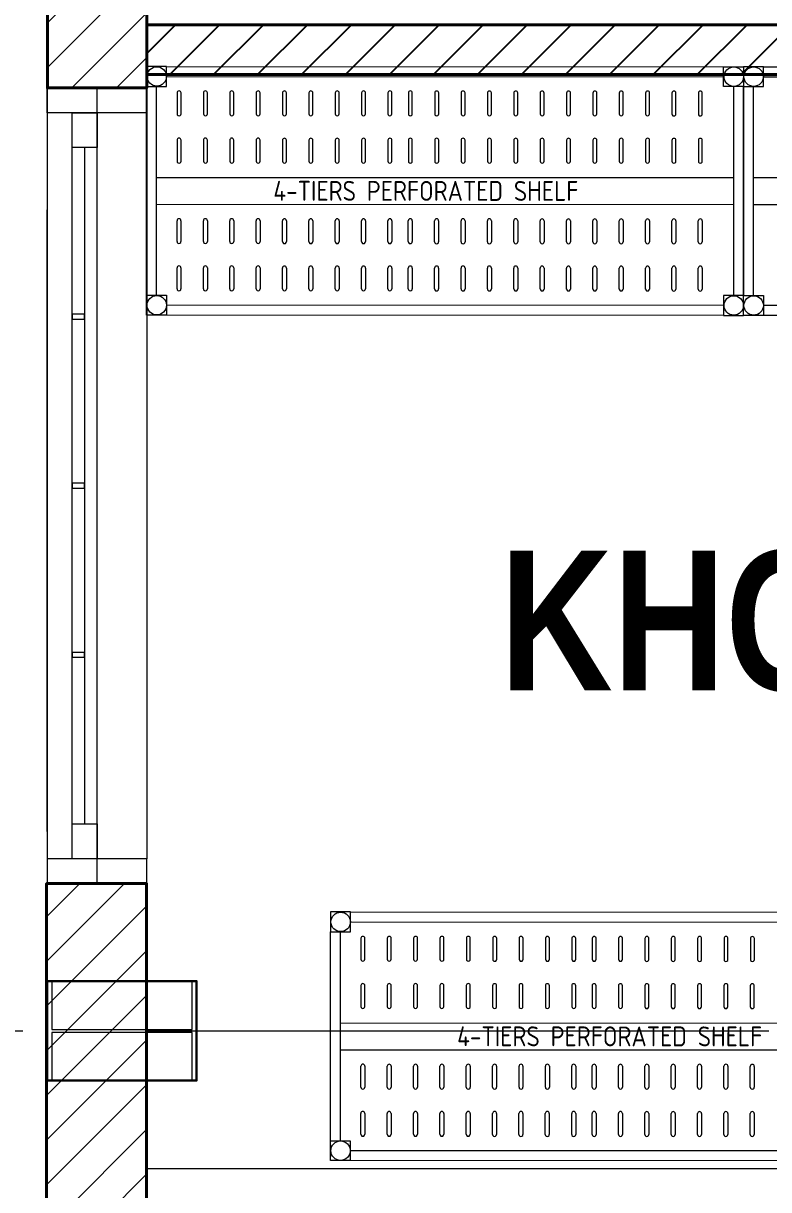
# Model space of a CAD drawing. Header units: millimetres. Extents: x 886808 to 1650903, y -1008069 to 230892.
# Drawn here: x 934940 to 936439, y -364218 to -361873 of the extents above; entities that cross this region are included whole.
import ezdxf

# ---------------------------------------------------------------- set-up
doc = ezdxf.new("R2010")
doc.units = ezdxf.units.MM
doc.linetypes.add('CENTER', pattern=[2, 1.25, -0.25, 0.25, -0.25])
doc.layers.get('0').update_dxf_attribs({"lineweight": 0})
for name, color, linetype, lineweight in [('01- NET TUONG- 242', 242, 'Continuous', 40), ('03- Net Cua- 153', 153, 'Continuous', 9), ('8l NET TO', 8, 'Continuous', 9), ('A-GLAZ-CURT', 52, 'Continuous', 5), ('A-Wall', 113, 'Continuous', 30), ('A_Dim', 8, 'Continuous', 5), ('DS_Dim', 8, 'Continuous', 0), ('HACTH', 8, 'Continuous', 0), ('hatch', 250, 'Continuous', 0), ('I-FURN', 252, 'Continuous', 5), ('net vl', 33, 'Continuous', 5)]:
    doc.layers.add(name, color=color, linetype=linetype, lineweight=lineweight)
doc.layers.add('DS_Hatch', color=8, linetype='Continuous')
doc.styles.add('MtXpl_architxt_shx', font='architxt.shx')
doc.styles.add('Roof Fl type B$0$GHICHUTHUONG', font='arial.ttf', dxfattribs={"width": 0.8})
doc.styles.add('TIÊU ĐỀ', font='arial.ttf', dxfattribs={"height": 230})
doc.dimstyles.new('1-100', dxfattribs={"dimtxt": 230, "dimasz": 150, "dimexe": 150, "dimexo": 300, "dimgap": 90, "dimtad": 1, "dimdec": 0, "dimrnd": 5, "dimzin": 0, "dimtxsty": 'TIÊU ĐỀ', "dimblk": 'ARCHTICK', "dimcen": 100, "dimdle": 120, "dimclrd": 256, "dimclre": 256, "dimclrt": 2, "dimadec": 0, "dimazin": 0, "dimtfac": 1, "dimtdec": 0, "dimtix": 1, "dimtmove": 1, "dimatfit": 3, "dimldrblk": 'OPEN30', "dimfxl": 900, "dimtolj": 1, "dimtzin": 0, "dimlwd": 13, "dimlwe": 13, "dimarcsym": 1})

# ---------------------------------------------------------------- blocks, each defined once
blk = doc.blocks.new('TRUC KHU BEP')
at = {"layer": '8l NET TO', "color": 251, "linetype": 'CENTER', "ltscale": 1000, "true_color": 0x636466, "transparency": 33554636}
for p, q in [((70, -3998.8), (70, 41158.2)), ((-5729.4, 15600), (13215, 15600))]:
    blk.add_line(p, q, dxfattribs=at)
blk = doc.blocks.new('*U1457')
at = {"color": 7, "ltscale": 5}
for p, q in [((-2000, 100), (-2000, -100)), ((-400, 100), (-400, -100))]:
    blk.add_line(p, q, dxfattribs=at)
at = {"ltscale": 40}
for p, q in [((-450, 100), (-1950, 100)), ((-520, -25), (-1880, -25)), ((-1880, -50), (-520, -50))]:
    blk.add_line(p, q, dxfattribs=at)
at = {"color": 0, "ltscale": 40}
for p, q in [((-2000, 0), (-400, 0)), ((-400, -100), (-2000, -100))]:
    blk.add_line(p, q, dxfattribs=at)
at = {"color": 0, "lineweight": -2}
for points in [[(-2000, 100), (-1950, 100), (-1950, -100), (-2000, -100)], [(-400, 100), (-450, 100), (-450, -100), (-400, -100)]]:
    blk.add_lwpolyline(points, close=True, dxfattribs=at)
at = {"ltscale": 40}
for points in [[(-1950, -50), (-1880, -50), (-1880, 0), (-1950, 0)], [(-520, -50), (-450, -50), (-450, 0), (-520, 0)], [(-1544.9, -25), (-1535.1, -25), (-1535.1, -50), (-1544.9, -50)], [(-1204.9, -25), (-1195.1, -25), (-1195.1, -50), (-1204.9, -50)], [(-864.9, -25), (-855.1, -25), (-855.1, -50), (-864.9, -50)]]:
    blk.add_lwpolyline(points, close=True, dxfattribs=at)
blk = doc.blocks.new('TUONG BEP TG 1')
at = {"layer": 'HACTH', "transparency": 33554636}
h = blk.add_hatch(dxfattribs=at)
h.set_pattern_fill('ANSI31', color=256, scale=20)
h.set_pattern_definition([(45, (-934918.59, 379499.195), (-44.9012806, 44.9012806), [])])
h.paths.add_polyline_path([(3452.6, 37100), (6590.6, 37100), (6590.6, 36900), (3452.6, 36900)])
h.paths.add_polyline_path([(269.7, 37100), (1652.6, 37100), (1652.6, 36900), (269.7, 36900)])
h.paths.add_polyline_path([(8200.6, 37100), (10000, 37100), (10000, 36900), (8200.6, 36900)])
h.paths.add_polyline_path([(269.7, 29200), (70, 29200)], flags=17)
h.paths.add_polyline_path([(70, 19062.5), (269.7, 19062.5), (269.8, 17496.1), (70.1, 17496.1)])
h.paths.add_polyline_path([(69.6, 4881.2), (269.7, 4881.2), (269.7, 2202), (69.6, 2202)])
h.paths.add_polyline_path([(69.6, 7593.8), (269.7, 7593.8), (269.7, 6481.2), (69.6, 6481.2)])
h.paths.add_polyline_path([(69.6, 602), (269.7, 602), (269.7, 0), (69.6, 0)])
h.paths.add_polyline_path([(269.6, 0), (1685.1, 0), (1685.1, 200), (269.6, 200)])
h.paths.add_polyline_path([(3485.1, 200), (7535.3, 200), (7535.3, 0), (3485.1, 0)])
h.paths.add_polyline_path([(9145.3, 200), (10000, 200), (10000, 0), (9145.3, 0)])
h.paths.add_polyline_path([(70, 29200), (269.7, 29200), (269.7, 20662.5), (70, 20662.5)])
h.paths.add_polyline_path([(68.5, 14361), (269.7, 14361), (269.7, 15896.1), (68.5, 15896.1)])
h.paths.add_polyline_path([(69.6, 11800.9), (268.5, 11800.9), (268.5, 12761), (69.6, 12761)])
h.paths.add_polyline_path([(69.6, 10200.9), (269.6, 10200.9), (269.6, 9193.8), (69.6, 9193.8)])
h.paths.add_polyline_path([(69.8, 200.2), (69.8, 0), (-2028.9, -0.1), (-2028.9, 200)])
h.paths.add_polyline_path([(70, 37100.1), (270.6, 37100.1), (270.6, 34325), (70, 34325)])
h.paths.add_polyline_path([(70, 37100.1), (70, 36899.9), (-3029.1, 36899.8), (-3029.1, 37100)])
h.paths.add_polyline_path([(-3229.3, 37100), (-3029.1, 37100), (-3029, 36699.8), (-3229.2, 36699.8)])
h.paths.add_polyline_path([(-3229.3, 35699.8), (-3029.1, 35699.8), (-3029, 34049.8), (-3229.2, 34049.8)])
h.paths.add_polyline_path([(70.6, 34450.1), (70.6, 34249.9), (-3029, 34249.9), (-3029, 34450.1)])
h.paths.add_polyline_path([(-3229.4, 33049.7), (-3029.2, 33049.7), (-3029.1, 31994.2), (-3229.3, 31994.2)])
h.paths.add_polyline_path([(70, 32200.2), (70, 32000), (-3029.1, 32000), (-3029.1, 32200.2)])
h.paths.add_polyline_path([(-3329, 3299.3), (-3128.9, 3299.3), (-3128.9, 4099.2), (70, 4099.2), (70, 4299.4), (-3329, 4299.3)])
h.paths.add_polyline_path([(-3128.9, 2299.3), (-3329, 2299.3), (-3329, 0), (-3028.9, -0.1), (-3028.9, 200), (-3128.9, 200)])
at = {"layer": '01- NET TUONG- 242', "transparency": 33554636}
for points in [[(70, 19062.5), (269.7, 19062.5), (269.8, 17496.1), (70.1, 17496.1)], [(68.5, 14361), (269.7, 14361), (269.7, 15896.1), (68.5, 15896.1)]]:
    blk.add_lwpolyline(points, close=True, dxfattribs=at)
at = {"layer": '03- Net Cua- 153', "linetype": 'Continuous', "transparency": 33554636, "xscale": -1, "rotation": 270}
blk.add_blockref('*U1457', (169.9, 17896.1), dxfattribs=at)
blk = doc.blocks.new('BO TRI BEP')
at = {"layer": 'DS_Hatch', "transparency": 33554534}
h = blk.add_hatch(dxfattribs=at)
h.set_pattern_fill('ANSI31', color=256, scale=500)
h.set_pattern_definition([(45, (-934988.59, 379499.195), (-44.194174, 44.194174), [])])
h.paths.add_polyline_path([(6079.1, 13806.3), (9930.4, 13806.3), (9930.4, 13697.9), (6079.1, 13697.9)])
h.paths.add_polyline_path([(4269.5, 17522.7), (200.2, 17522.7), (200.2, 17622.7), (4269.5, 17622.7)])
h.paths.add_polyline_path([(4780, 27100), (200.2, 27100), (200.2, 27200), (4780, 27200)])
h.paths.add_polyline_path([(4070.1, 27200), (4170.1, 27200), (4170.1, 27776), (4070.1, 27776)])
h.paths.add_polyline_path([(200.2, 29477), (4070.1, 29477.5), (4070.1, 29377.5), (200.2, 29377)])
h.paths.add_polyline_path([(4070.1, 30277), (4170.1, 30277), (4170.2, 28778), (4070.1, 28778)])
h.paths.add_polyline_path([(4170.2, 31277), (4170.2, 36900), (4070.2, 36900), (4070.2, 31277)])
at = {"layer": '01- NET TUONG- 242', "transparency": 33554636}
blk.add_lwpolyline([(4269.5, 17522.7), (200.2, 17522.7), (200.2, 17622.7), (4269.5, 17622.7)], close=True, dxfattribs=at)
at = {"layer": '03- Net Cua- 153', "transparency": 33554636}
blk.add_lwpolyline([(4269.5, 15322.7), (200.2, 15322.7), (200.2, 15222.4), (4269.5, 15222.4)], close=True, dxfattribs=at)
at = {"layer": 'net vl', "ltscale": 300, "transparency": 33554636, "insert": (2121.4, 16423.1), "char_height": 280.709, "width": 3476.932, "attachment_point": 5, "style": 'Roof Fl type B$0$GHICHUTHUONG'}
blk.add_mtext('{\\fArial|b1|i0|c0|p34;KHO CCDC BẾP}', dxfattribs=at)
blk = doc.blocks.new('A$C26DD556D')
at = {"layer": 'hatch', "transparency": 33554636}
for p, q in [((2119.2, 8225.3), (2079.2, 8225.4)), ((2079.2, 8225.4), (2079.2, 8185.4)), ((2119.2, 8225.3), (2079.2, 8225.4)), ((2119.2, 8225.3), (3239.2, 8224.9)), ((2119.2, 8225.3), (2119.2, 8225.3)), ((2119.2, 8185.3), (2119.2, 8225.3)), ((2119.2, 8225.3), (2119.2, 8225.3)), ((3239.2, 8224.9), (3239.2, 8224.9)), ((3239.2, 8224.9), (3279.2, 8224.9)), ((3239.2, 8184.9), (3239.2, 8224.9)), ((3239.2, 8224.9), (3239.2, 8224.9)), ((3239.2, 8224.9), (3279.2, 8224.9)), ((3279.2, 8224.9), (3279.2, 8184.9)), ((3319.2, 8224.9), (3279.2, 8224.9)), ((3279.2, 8224.9), (3279.2, 8184.9)), ((3319.2, 8224.9), (3279.2, 8224.9)), ((3319.2, 8224.9), (4439.2, 8224.4)), ((3319.2, 8224.9), (3319.2, 8224.9)), ((3319.2, 8184.9), (3319.2, 8224.9)), ((3319.2, 8224.9), (3319.2, 8224.9)), ((2079, 7765.4), (2079.2, 8185.4)), ((2079.2, 8185.4), (2119.2, 8185.3)), ((2099, 7765.4), (2099.2, 8185.4)), ((2119.2, 8205.3), (3239.2, 8204.9)), ((2119.2, 8185.3), (2119.2, 8185.3)), ((3279.2, 8184.9), (3239.2, 8184.9)), ((3239.2, 8184.9), (3239.2, 8184.9)), ((3259.2, 8184.9), (3259, 7764.9)), ((3279.2, 8184.9), (3279, 7764.9)), ((3279, 7764.9), (3279.2, 8184.9)), ((3279.2, 8184.9), (3319.2, 8184.9)), ((3299, 7764.9), (3299.2, 8184.9)), ((3319.2, 8204.9), (4439.2, 8204.4)), ((3319.2, 8184.9), (3319.2, 8184.9)), ((2140.3, 8172.3), (2140.3, 8130.3)), ((2148.3, 8130.3), (2148.3, 8172.3)), ((2193.3, 8172.3), (2193.3, 8130.3)), ((2201.3, 8130.3), (2201.3, 8172.3)), ((2246.3, 8172.3), (2246.3, 8130.3)), ((2254.3, 8130.3), (2254.3, 8172.3)), ((2299.3, 8172.3), (2299.3, 8130.3)), ((2307.3, 8130.3), (2307.3, 8172.3)), ((2352.3, 8172.3), (2352.3, 8130.3)), ((2360.3, 8130.2), (2360.3, 8172.2)), ((2405.3, 8172.2), (2405.3, 8130.2)), ((2413.3, 8130.2), (2413.3, 8172.2)), ((2458.3, 8172.2), (2458.3, 8130.2)), ((2466.3, 8130.2), (2466.3, 8172.2)), ((2511.3, 8172.2), (2511.3, 8130.2)), ((2519.3, 8130.2), (2519.3, 8172.2)), ((2564.3, 8172.2), (2564.3, 8130.2)), ((2572.3, 8130.2), (2572.3, 8172.2)), ((2605.3, 8172.2), (2605.3, 8130.2)), ((2613.3, 8130.2), (2613.3, 8172.1)), ((2658.3, 8172.1), (2658.3, 8130.1)), ((2666.3, 8130.1), (2666.3, 8172.1)), ((2711.3, 8172.1), (2711.3, 8130.1)), ((2719.3, 8130.1), (2719.3, 8172.1)), ((2764.3, 8172.1), (2764.3, 8130.1)), ((2772.3, 8130.1), (2772.3, 8172.1)), ((2817.3, 8172.1), (2817.3, 8130.1)), ((2825.3, 8130.1), (2825.3, 8172.1)), ((2870.3, 8172.1), (2870.3, 8130.1)), ((2878.3, 8130), (2878.3, 8172)), ((2923.3, 8172), (2923.3, 8130)), ((2931.3, 8130), (2931.3, 8172)), ((2976.3, 8172), (2976.3, 8130)), ((2984.3, 8130), (2984.3, 8172)), ((3029.3, 8172), (3029.3, 8130)), ((3037.3, 8130), (3037.3, 8172)), ((3082.3, 8172), (3082.3, 8130)), ((3090.3, 8130), (3090.3, 8172)), ((3135.3, 8171.9), (3135.3, 8129.9)), ((3143.3, 8129.9), (3143.3, 8171.9)), ((3188.3, 8171.9), (3188.3, 8129.9)), ((3196.3, 8129.9), (3196.3, 8171.9)), ((2140.3, 8077.3), (2140.3, 8035.3)), ((2148.3, 8035.3), (2148.3, 8077.3)), ((2193.3, 8077.3), (2193.3, 8035.3)), ((2201.3, 8035.3), (2201.3, 8077.3)), ((2246.3, 8077.3), (2246.3, 8035.3)), ((2254.3, 8035.3), (2254.3, 8077.3)), ((2299.3, 8077.3), (2299.3, 8035.3)), ((2307.3, 8035.3), (2307.3, 8077.3)), ((2352.3, 8077.3), (2352.3, 8035.3)), ((2360.3, 8035.2), (2360.3, 8077.2)), ((2405.3, 8077.2), (2405.3, 8035.2)), ((2413.3, 8035.2), (2413.3, 8077.2)), ((2458.3, 8077.2), (2458.3, 8035.2)), ((2466.3, 8035.2), (2466.3, 8077.2)), ((2511.3, 8077.2), (2511.3, 8035.2)), ((2519.3, 8035.2), (2519.3, 8077.2)), ((2564.3, 8077.2), (2564.3, 8035.2)), ((2572.3, 8035.2), (2572.3, 8077.2)), ((2605.3, 8077.2), (2605.3, 8035.2)), ((2613.3, 8035.2), (2613.3, 8077.2)), ((2658.3, 8077.1), (2658.3, 8035.1)), ((2666.3, 8035.1), (2666.3, 8077.1)), ((2711.3, 8077.1), (2711.3, 8035.1)), ((2719.3, 8035.1), (2719.3, 8077.1)), ((2764.3, 8077.1), (2764.3, 8035.1)), ((2772.3, 8035.1), (2772.3, 8077.1)), ((2817.3, 8077.1), (2817.3, 8035.1)), ((2825.3, 8035.1), (2825.3, 8077.1)), ((2870.3, 8077.1), (2870.3, 8035.1)), ((2878.3, 8035), (2878.3, 8077)), ((2923.3, 8077), (2923.3, 8035)), ((2931.3, 8035), (2931.3, 8077)), ((2976.3, 8077), (2976.3, 8035)), ((2984.3, 8035), (2984.3, 8077)), ((3029.3, 8077), (3029.3, 8035)), ((3037.3, 8035), (3037.3, 8077)), ((3082.3, 8077), (3082.3, 8035)), ((3090.3, 8035), (3090.3, 8077)), ((3135.3, 8076.9), (3135.3, 8034.9)), ((3143.3, 8034.9), (3143.3, 8076.9)), ((3188.3, 8076.9), (3188.3, 8034.9)), ((3196.3, 8034.9), (3196.3, 8076.9)), ((2099.1, 8002.4), (3259.1, 8001.9)), ((2099.1, 7948.4), (2099.1, 8002.4)), ((3259.1, 8001.9), (3259.1, 7947.9)), ((3299.1, 8001.9), (4459.1, 8001.4)), ((3299.1, 7947.9), (3299.1, 8001.9)), ((2099.1, 7948.4), (3259.1, 7947.9)), ((3299.1, 7947.9), (4459.1, 7947.4)), ((2140.2, 7873.3), (2140.2, 7915.3)), ((2148.2, 7915.3), (2148.2, 7873.3)), ((2193.2, 7873.3), (2193.2, 7915.3)), ((2201.2, 7915.3), (2201.2, 7873.3)), ((2246.2, 7873.3), (2246.2, 7915.3)), ((2254.2, 7915.3), (2254.2, 7873.3)), ((2299.2, 7873.3), (2299.2, 7915.3)), ((2307.2, 7915.3), (2307.2, 7873.3)), ((2352.2, 7873.3), (2352.2, 7915.3)), ((2360.2, 7915.2), (2360.2, 7873.2)), ((2405.2, 7873.2), (2405.2, 7915.2)), ((2413.2, 7915.2), (2413.2, 7873.2)), ((2458.2, 7873.2), (2458.2, 7915.2)), ((2466.2, 7915.2), (2466.2, 7873.2)), ((2511.2, 7873.2), (2511.2, 7915.2)), ((2519.2, 7915.2), (2519.2, 7873.2)), ((2564.2, 7873.2), (2564.2, 7915.2)), ((2572.2, 7915.2), (2572.2, 7873.2)), ((2605.2, 7873.2), (2605.2, 7915.2)), ((2613.2, 7915.2), (2613.2, 7873.2)), ((2658.2, 7873.1), (2658.2, 7915.1)), ((2666.2, 7915.1), (2666.2, 7873.1)), ((2711.2, 7873.1), (2711.2, 7915.1)), ((2719.2, 7915.1), (2719.2, 7873.1)), ((2764.2, 7873.1), (2764.2, 7915.1)), ((2772.2, 7915.1), (2772.2, 7873.1)), ((2817.2, 7873.1), (2817.2, 7915.1)), ((2825.2, 7915.1), (2825.2, 7873.1)), ((2870.2, 7873.1), (2870.2, 7915.1)), ((2878.2, 7915), (2878.2, 7873)), ((2923.2, 7873), (2923.2, 7915)), ((2931.2, 7915), (2931.2, 7873)), ((2976.2, 7873), (2976.2, 7915)), ((2984.2, 7915), (2984.2, 7873)), ((3029.2, 7873), (3029.2, 7915)), ((3037.2, 7915), (3037.2, 7873)), ((3082.2, 7873), (3082.2, 7915)), ((3090.2, 7915), (3090.2, 7873)), ((3135.2, 7872.9), (3135.2, 7914.9)), ((3143.2, 7914.9), (3143.2, 7872.9)), ((3188.2, 7872.9), (3188.2, 7914.9)), ((3196.2, 7914.9), (3196.2, 7872.9)), ((2140.2, 7778.3), (2140.2, 7820.3)), ((2148.2, 7820.3), (2148.2, 7778.3)), ((2193.2, 7778.3), (2193.2, 7820.3)), ((2201.2, 7820.3), (2201.2, 7778.3)), ((2246.2, 7778.3), (2246.2, 7820.3)), ((2254.2, 7820.3), (2254.2, 7778.3)), ((2299.2, 7778.3), (2299.2, 7820.3)), ((2307.2, 7820.3), (2307.2, 7778.3)), ((2352.2, 7778.3), (2352.2, 7820.3)), ((2360.2, 7820.2), (2360.2, 7778.2)), ((2405.2, 7778.2), (2405.2, 7820.2)), ((2413.2, 7820.2), (2413.2, 7778.2)), ((2458.2, 7778.2), (2458.2, 7820.2)), ((2466.2, 7820.2), (2466.2, 7778.2)), ((2511.2, 7778.2), (2511.2, 7820.2)), ((2519.2, 7820.2), (2519.2, 7778.2)), ((2564.2, 7778.2), (2564.2, 7820.2)), ((2572.2, 7820.2), (2572.2, 7778.2)), ((2605.2, 7778.2), (2605.2, 7820.2)), ((2613.2, 7820.2), (2613.2, 7778.2)), ((2658.2, 7778.1), (2658.2, 7820.1)), ((2666.2, 7820.1), (2666.2, 7778.1)), ((2711.2, 7778.1), (2711.2, 7820.1)), ((2719.2, 7820.1), (2719.2, 7778.1)), ((2764.2, 7778.1), (2764.2, 7820.1)), ((2772.2, 7820.1), (2772.2, 7778.1)), ((2817.2, 7778.1), (2817.2, 7820.1)), ((2825.2, 7820.1), (2825.2, 7778.1)), ((2870.2, 7778.1), (2870.2, 7820.1)), ((2878.2, 7820), (2878.2, 7778)), ((2923.2, 7778), (2923.2, 7820)), ((2931.2, 7820), (2931.2, 7778)), ((2976.2, 7778), (2976.2, 7820)), ((2984.2, 7820), (2984.2, 7778)), ((3029.2, 7778), (3029.2, 7820)), ((3037.2, 7820), (3037.2, 7778)), ((3082.2, 7778), (3082.2, 7820)), ((3090.2, 7820), (3090.2, 7778)), ((3135.2, 7777.9), (3135.2, 7819.9)), ((3143.2, 7819.9), (3143.2, 7777.9)), ((3188.2, 7777.9), (3188.2, 7819.9)), ((3196.2, 7819.9), (3196.2, 7777.9)), ((2079, 7725.4), (2079, 7765.4)), ((2079, 7765.4), (2119, 7765.3)), ((2119, 7765.3), (2119, 7725.3)), ((2119, 7765.3), (2119, 7765.3)), ((2119, 7765.3), (2119, 7765.3)), ((2119, 7765.3), (2119, 7725.3)), ((3239, 7764.9), (3239, 7724.9)), ((3279, 7764.9), (3239, 7764.9)), ((3239, 7764.9), (3239, 7764.9)), ((3239, 7764.9), (3239, 7764.9)), ((3239, 7764.9), (3239, 7724.9)), ((3279, 7724.9), (3279, 7764.9)), ((3279, 7724.9), (3279, 7764.9)), ((3279, 7764.9), (3319, 7764.9)), ((3319, 7764.9), (3319, 7724.9)), ((3319, 7764.9), (3319, 7764.9)), ((3319, 7764.9), (3319, 7764.9)), ((3319, 7764.9), (3319, 7724.9)), ((3239, 7744.9), (2119, 7745.3)), ((4439, 7744.4), (3319, 7744.9)), ((2119, 7725.3), (2079, 7725.4)), ((2119, 7725.3), (2079, 7725.4)), ((3239, 7724.9), (2119, 7725.3)), ((3239, 7724.9), (3279, 7724.9)), ((3239, 7724.9), (3279, 7724.9)), ((3319, 7724.9), (3279, 7724.9)), ((3319, 7724.9), (3279, 7724.9)), ((4439, 7724.4), (3319, 7724.9)), ((2448.8, 6525.4, 0), (2448.7, 6485.4, 0)), ((2488.8, 6525.4, 0), (2448.8, 6525.4, 0)), ((2488.8, 6525.4, 0), (2448.8, 6525.4, 0)), ((2488.7, 6485.4, 0), (2488.8, 6525.4, 0)), ((2488.8, 6525.4, 0), (3608.8, 6524.9, 0)), ((2488.8, 6525.4, 0), (2488.8, 6525.4, 0)), ((2488.8, 6525.4, 0), (2488.8, 6525.4, 0)), ((2488.7, 6505.4, 0), (3608.7, 6504.9, 0)), ((2448.6, 6065.4, 0), (2448.7, 6485.4, 0)), ((2448.7, 6485.4, 0), (2488.7, 6485.4, 0)), ((2468.6, 6065.4, 0), (2468.7, 6485.4, 0)), ((2488.7, 6485.4, 0), (2488.7, 6485.4, 0)), ((2509.9, 6472.4, 0), (2509.9, 6430.4, 0)), ((2517.9, 6430.3, 0), (2517.9, 6472.3, 0)), ((2562.9, 6472.3, 0), (2562.9, 6430.3, 0)), ((2570.9, 6430.3, 0), (2570.9, 6472.3, 0)), ((2615.9, 6472.3, 0), (2615.9, 6430.3, 0)), ((2623.9, 6430.3, 0), (2623.9, 6472.3, 0)), ((2668.9, 6472.3, 0), (2668.9, 6430.3, 0)), ((2676.9, 6430.3, 0), (2676.9, 6472.3, 0)), ((2721.9, 6472.3, 0), (2721.9, 6430.3, 0)), ((2729.9, 6430.3, 0), (2729.9, 6472.3, 0)), ((2774.9, 6472.2, 0), (2774.9, 6430.2, 0)), ((2782.9, 6430.2, 0), (2782.9, 6472.2, 0)), ((2827.9, 6472.2, 0), (2827.9, 6430.2, 0)), ((2835.9, 6430.2, 0), (2835.9, 6472.2, 0)), ((2880.9, 6472.2, 0), (2880.9, 6430.2, 0)), ((2888.9, 6430.2, 0), (2888.9, 6472.2, 0)), ((2933.9, 6472.2, 0), (2933.9, 6430.2, 0)), ((2941.9, 6430.2, 0), (2941.9, 6472.2, 0)), ((2974.9, 6472.2, 0), (2974.9, 6430.2, 0)), ((2982.9, 6430.2, 0), (2982.9, 6472.2, 0)), ((3027.9, 6472.2, 0), (3027.9, 6430.2, 0)), ((3035.9, 6430.1, 0), (3035.9, 6472.1, 0)), ((3080.9, 6472.1, 0), (3080.9, 6430.1, 0)), ((3088.9, 6430.1, 0), (3088.9, 6472.1, 0)), ((3133.9, 6472.1, 0), (3133.9, 6430.1, 0)), ((3141.9, 6430.1, 0), (3141.9, 6472.1, 0)), ((3186.9, 6472.1, 0), (3186.9, 6430.1, 0)), ((3194.9, 6430.1, 0), (3194.9, 6472.1, 0)), ((3239.9, 6472.1, 0), (3239.9, 6430.1, 0)), ((3247.9, 6430.1, 0), (3247.9, 6472.1, 0)), ((3292.9, 6472, 0), (3292.9, 6430, 0)), ((3300.9, 6430, 0), (3300.9, 6472, 0)), ((2509.8, 6377.4, 0), (2509.8, 6335.4, 0)), ((2517.8, 6335.3, 0), (2517.8, 6377.3, 0)), ((2562.8, 6377.3, 0), (2562.8, 6335.3, 0)), ((2570.8, 6335.3, 0), (2570.8, 6377.3, 0)), ((2615.8, 6377.3, 0), (2615.8, 6335.3, 0)), ((2623.8, 6335.3, 0), (2623.8, 6377.3, 0)), ((2668.8, 6377.3, 0), (2668.8, 6335.3, 0)), ((2676.8, 6335.3, 0), (2676.8, 6377.3, 0)), ((2721.8, 6377.3, 0), (2721.8, 6335.3, 0)), ((2729.8, 6335.3, 0), (2729.8, 6377.3, 0)), ((2774.8, 6377.2, 0), (2774.8, 6335.2, 0)), ((2782.8, 6335.2, 0), (2782.8, 6377.2, 0)), ((2827.8, 6377.2, 0), (2827.8, 6335.2, 0)), ((2835.8, 6335.2, 0), (2835.8, 6377.2, 0)), ((2880.8, 6377.2, 0), (2880.8, 6335.2, 0)), ((2888.8, 6335.2, 0), (2888.8, 6377.2, 0)), ((2933.8, 6377.2, 0), (2933.8, 6335.2, 0)), ((2941.8, 6335.2, 0), (2941.8, 6377.2, 0)), ((2974.8, 6377.2, 0), (2974.8, 6335.2, 0)), ((2982.8, 6335.2, 0), (2982.8, 6377.2, 0)), ((3027.8, 6377.2, 0), (3027.8, 6335.2, 0)), ((3035.8, 6335.1, 0), (3035.8, 6377.1, 0)), ((3080.8, 6377.1, 0), (3080.8, 6335.1, 0)), ((3088.8, 6335.1, 0), (3088.8, 6377.1, 0)), ((3133.8, 6377.1, 0), (3133.8, 6335.1, 0)), ((3141.8, 6335.1, 0), (3141.8, 6377.1, 0)), ((3186.8, 6377.1, 0), (3186.8, 6335.1, 0)), ((3194.8, 6335.1, 0), (3194.8, 6377.1, 0)), ((3239.8, 6377.1, 0), (3239.8, 6335.1, 0)), ((3247.8, 6335.1, 0), (3247.8, 6377.1, 0)), ((3292.8, 6377, 0), (3292.8, 6335, 0)), ((3300.8, 6335, 0), (3300.8, 6377, 0)), ((2468.6, 6248.4, 0), (2468.7, 6302.4, 0)), ((2468.7, 6302.4, 0), (3628.7, 6301.9, 0)), ((2468.6, 6248.4, 0), (3628.6, 6247.9, 0)), ((2509.8, 6173.4, 0), (2509.8, 6215.4, 0)), ((2517.8, 6215.3, 0), (2517.8, 6173.3, 0)), ((2562.8, 6173.3, 0), (2562.8, 6215.3, 0)), ((2570.8, 6215.3, 0), (2570.8, 6173.3, 0)), ((2615.8, 6173.3, 0), (2615.8, 6215.3, 0)), ((2623.8, 6215.3, 0), (2623.8, 6173.3, 0)), ((2668.8, 6173.3, 0), (2668.8, 6215.3, 0)), ((2676.8, 6215.3, 0), (2676.8, 6173.3, 0)), ((2721.8, 6173.3, 0), (2721.8, 6215.3, 0)), ((2729.8, 6215.3, 0), (2729.8, 6173.3, 0)), ((2774.8, 6173.2, 0), (2774.8, 6215.2, 0)), ((2782.8, 6215.2, 0), (2782.8, 6173.2, 0)), ((2827.8, 6173.2, 0), (2827.8, 6215.2, 0)), ((2835.8, 6215.2, 0), (2835.8, 6173.2, 0)), ((2880.8, 6173.2, 0), (2880.8, 6215.2, 0)), ((2888.8, 6215.2, 0), (2888.8, 6173.2, 0)), ((2933.8, 6173.2, 0), (2933.8, 6215.2, 0)), ((2941.8, 6215.2, 0), (2941.8, 6173.2, 0)), ((2974.8, 6173.2, 0), (2974.8, 6215.2, 0)), ((2982.8, 6215.2, 0), (2982.8, 6173.2, 0)), ((3027.8, 6173.2, 0), (3027.8, 6215.2, 0)), ((3035.8, 6215.1, 0), (3035.8, 6173.1, 0)), ((3080.8, 6173.1, 0), (3080.8, 6215.1, 0)), ((3088.8, 6215.1, 0), (3088.8, 6173.1, 0)), ((3133.8, 6173.1, 0), (3133.8, 6215.1, 0)), ((3141.8, 6215.1, 0), (3141.8, 6173.1, 0)), ((3186.8, 6173.1, 0), (3186.8, 6215.1, 0)), ((3194.8, 6215.1, 0), (3194.8, 6173.1, 0)), ((3239.8, 6173.1, 0), (3239.8, 6215.1, 0)), ((3247.8, 6215.1, 0), (3247.8, 6173.1, 0)), ((3292.8, 6173, 0), (3292.8, 6215, 0)), ((3300.8, 6215, 0), (3300.8, 6173, 0)), ((2509.7, 6078.4, 0), (2509.7, 6120.4, 0)), ((2517.7, 6120.3, 0), (2517.7, 6078.3, 0)), ((2562.7, 6078.3, 0), (2562.7, 6120.3, 0)), ((2570.7, 6120.3, 0), (2570.7, 6078.3, 0)), ((2615.7, 6078.3, 0), (2615.7, 6120.3, 0)), ((2623.7, 6120.3, 0), (2623.7, 6078.3, 0)), ((2668.7, 6078.3, 0), (2668.7, 6120.3, 0)), ((2676.7, 6120.3, 0), (2676.7, 6078.3, 0)), ((2721.7, 6078.3, 0), (2721.7, 6120.3, 0)), ((2729.7, 6120.3, 0), (2729.7, 6078.3, 0)), ((2774.7, 6078.2, 0), (2774.7, 6120.2, 0)), ((2782.7, 6120.2, 0), (2782.7, 6078.2, 0)), ((2827.7, 6078.2, 0), (2827.7, 6120.2, 0)), ((2835.7, 6120.2, 0), (2835.7, 6078.2, 0)), ((2880.7, 6078.2, 0), (2880.7, 6120.2, 0)), ((2888.7, 6120.2, 0), (2888.7, 6078.2, 0)), ((2933.7, 6078.2, 0), (2933.7, 6120.2, 0)), ((2941.7, 6120.2, 0), (2941.7, 6078.2, 0)), ((2974.7, 6078.2, 0), (2974.7, 6120.2, 0)), ((2982.7, 6120.2, 0), (2982.7, 6078.2, 0)), ((3027.7, 6078.2, 0), (3027.7, 6120.2, 0)), ((3035.7, 6120.1, 0), (3035.7, 6078.1, 0)), ((3080.7, 6078.1, 0), (3080.7, 6120.1, 0)), ((3088.7, 6120.1, 0), (3088.7, 6078.1, 0)), ((3133.7, 6078.1, 0), (3133.7, 6120.1, 0)), ((3141.7, 6120.1, 0), (3141.7, 6078.1, 0)), ((3186.7, 6078.1, 0), (3186.7, 6120.1, 0)), ((3194.7, 6120.1, 0), (3194.7, 6078.1, 0)), ((3239.7, 6078.1, 0), (3239.7, 6120.1, 0)), ((3247.7, 6120.1, 0), (3247.7, 6078.1, 0)), ((3292.7, 6078, 0), (3292.7, 6120, 0)), ((3300.7, 6120, 0), (3300.7, 6078, 0)), ((2448.6, 6025.4, 0), (2448.6, 6065.4, 0)), ((2448.6, 6065.4, 0), (2488.6, 6065.4, 0)), ((2488.6, 6065.4, 0), (2488.6, 6025.4, 0)), ((2488.6, 6065.4, 0), (2488.6, 6065.4, 0)), ((2488.6, 6065.4, 0), (2488.6, 6065.4, 0)), ((2488.6, 6065.4, 0), (2488.6, 6025.4, 0)), ((3608.6, 6044.9, 0), (2488.6, 6045.4, 0)), ((2488.6, 6025.4, 0), (2448.6, 6025.4, 0)), ((2488.6, 6025.4, 0), (2448.6, 6025.4, 0)), ((3608.6, 6024.9, 0), (2488.6, 6025.4, 0))]:
    blk.add_line(p, q, dxfattribs=at)
for centre in [(2099.6, 8205.4), (3259.6, 8204.9), (3299.6, 8204.9), (2099.5, 7745.4), (3259.5, 7744.9), (3299.5, 7744.9), (2469.2, 6505.4, 0), (2469, 6045.4, 0)]:
    blk.add_circle(centre, 19.5, dxfattribs=at)
for centre, start, end in [((2144.3, 8172.3), 359.9777, 179.9777), ((2197.3, 8172.3), 359.9777, 179.9777), ((2250.3, 8172.3), 359.9777, 179.9777), ((2303.3, 8172.3), 359.9777, 179.9777), ((2356.3, 8172.2), 359.9777, 179.9777), ((2409.3, 8172.2), 359.9777, 179.9777), ((2462.3, 8172.2), 359.9777, 179.9777), ((2515.3, 8172.2), 359.9777, 179.9777), ((2568.3, 8172.2), 359.9777, 179.9777), ((2609.3, 8172.2), 359.9777, 179.9777), ((2662.3, 8172.1), 359.9777, 179.9777), ((2715.3, 8172.1), 359.9777, 179.9777), ((2768.3, 8172.1), 359.9777, 179.9777), ((2821.3, 8172.1), 359.9777, 179.9777), ((2874.3, 8172), 359.9777, 179.9777), ((2927.3, 8172), 359.9777, 179.9777), ((2980.3, 8172), 359.9777, 179.9777), ((3033.3, 8172), 359.9777, 179.9777), ((3086.3, 8172), 359.9777, 179.9777), ((3139.3, 8171.9), 359.9777, 179.9777), ((3192.3, 8171.9), 359.9777, 179.9777), ((2144.3, 8130.3), 179.9777, 359.9777), ((2197.3, 8130.3), 179.9777, 359.9777), ((2250.3, 8130.3), 179.9777, 359.9777), ((2303.3, 8130.3), 179.9777, 359.9777), ((2356.3, 8130.2), 179.9777, 359.9777), ((2409.3, 8130.2), 179.9777, 359.9777), ((2462.3, 8130.2), 179.9777, 359.9777), ((2515.3, 8130.2), 179.9777, 359.9777), ((2568.3, 8130.2), 179.9777, 359.9777), ((2609.3, 8130.2), 179.9777, 359.9777), ((2662.3, 8130.1), 179.9777, 359.9777), ((2715.3, 8130.1), 179.9777, 359.9777), ((2768.3, 8130.1), 179.9777, 359.9777), ((2821.3, 8130.1), 179.9777, 359.9777), ((2874.3, 8130), 179.9777, 359.9777), ((2927.3, 8130), 179.9777, 359.9777), ((2980.3, 8130), 179.9777, 359.9777), ((3033.3, 8130), 179.9777, 359.9777), ((3086.3, 8130), 179.9777, 359.9777), ((3139.3, 8129.9), 179.9777, 359.9777), ((3192.3, 8129.9), 179.9777, 359.9777), ((2144.3, 8077.3), 359.9777, 179.9777), ((2197.3, 8077.3), 359.9777, 179.9777), ((2250.3, 8077.3), 359.9777, 179.9777), ((2303.3, 8077.3), 359.9777, 179.9777), ((2356.3, 8077.2), 359.9777, 179.9777), ((2409.3, 8077.2), 359.9777, 179.9777), ((2462.3, 8077.2), 359.9777, 179.9777), ((2515.3, 8077.2), 359.9777, 179.9777), ((2568.3, 8077.2), 359.9777, 179.9777), ((2609.3, 8077.2), 359.9777, 179.9777), ((2662.3, 8077.1), 359.9777, 179.9777), ((2715.3, 8077.1), 359.9777, 179.9777), ((2768.3, 8077.1), 359.9777, 179.9777), ((2821.3, 8077.1), 359.9777, 179.9777), ((2874.3, 8077), 359.9777, 179.9777), ((2927.3, 8077), 359.9777, 179.9777), ((2980.3, 8077), 359.9777, 179.9777), ((3033.3, 8077), 359.9777, 179.9777), ((3086.3, 8077), 359.9777, 179.9777), ((3139.3, 8076.9), 359.9777, 179.9777), ((3192.3, 8076.9), 359.9777, 179.9777), ((2144.3, 8035.3), 179.9777, 359.9777), ((2197.3, 8035.3), 179.9777, 359.9777), ((2250.3, 8035.3), 179.9777, 359.9777), ((2303.3, 8035.3), 179.9777, 359.9777), ((2356.3, 8035.2), 179.9777, 359.9777), ((2409.3, 8035.2), 179.9777, 359.9777), ((2462.3, 8035.2), 179.9777, 359.9777), ((2515.3, 8035.2), 179.9777, 359.9777), ((2568.3, 8035.2), 179.9777, 359.9777), ((2609.3, 8035.2), 179.9777, 359.9777), ((2662.3, 8035.1), 179.9777, 359.9777), ((2715.3, 8035.1), 179.9777, 359.9777), ((2768.3, 8035.1), 179.9777, 359.9777), ((2821.3, 8035.1), 179.9777, 359.9777), ((2874.3, 8035), 179.9777, 359.9777), ((2927.3, 8035), 179.9777, 359.9777), ((2980.3, 8035), 179.9777, 359.9777), ((3033.3, 8035), 179.9777, 359.9777), ((3086.3, 8035), 179.9777, 359.9777), ((3139.3, 8034.9), 179.9777, 359.9777), ((3192.3, 8034.9), 179.9777, 359.9777), ((2144.2, 7915.3), 359.9777, 179.9777), ((2197.2, 7915.3), 359.9777, 179.9777), ((2250.2, 7915.3), 359.9777, 179.9777), ((2303.2, 7915.3), 359.9777, 179.9777), ((2356.2, 7915.2), 359.9777, 179.9777), ((2409.2, 7915.2), 359.9777, 179.9777), ((2462.2, 7915.2), 359.9777, 179.9777), ((2515.2, 7915.2), 359.9777, 179.9777), ((2568.2, 7915.2), 359.9777, 179.9777), ((2609.2, 7915.2), 359.9777, 179.9777), ((2662.2, 7915.1), 359.9777, 179.9777), ((2715.2, 7915.1), 359.9777, 179.9777), ((2768.2, 7915.1), 359.9777, 179.9777), ((2821.2, 7915.1), 359.9777, 179.9777), ((2874.2, 7915), 359.9777, 179.9777), ((2927.2, 7915), 359.9777, 179.9777), ((2980.2, 7915), 359.9777, 179.9777), ((3033.2, 7915), 359.9777, 179.9777), ((3086.2, 7915), 359.9777, 179.9777), ((3139.2, 7914.9), 359.9777, 179.9777), ((3192.2, 7914.9), 359.9777, 179.9777), ((2144.2, 7873.3), 179.9777, 359.9777), ((2197.2, 7873.3), 179.9777, 359.9777), ((2250.2, 7873.3), 179.9777, 359.9777), ((2303.2, 7873.3), 179.9777, 359.9777), ((2356.2, 7873.2), 179.9777, 359.9777), ((2409.2, 7873.2), 179.9777, 359.9777), ((2462.2, 7873.2), 179.9777, 359.9777), ((2515.2, 7873.2), 179.9777, 359.9777), ((2568.2, 7873.2), 179.9777, 359.9777), ((2609.2, 7873.2), 179.9777, 359.9777), ((2662.2, 7873.1), 179.9777, 359.9777), ((2715.2, 7873.1), 179.9777, 359.9777), ((2768.2, 7873.1), 179.9777, 359.9777), ((2821.2, 7873.1), 179.9777, 359.9777), ((2874.2, 7873), 179.9777, 359.9777), ((2927.2, 7873), 179.9777, 359.9777), ((2980.2, 7873), 179.9777, 359.9777), ((3033.2, 7873), 179.9777, 359.9777), ((3086.2, 7873), 179.9777, 359.9777), ((3139.2, 7872.9), 179.9777, 359.9777), ((3192.2, 7872.9), 179.9777, 359.9777), ((2144.2, 7820.3), 359.9777, 179.9777), ((2197.2, 7820.3), 359.9777, 179.9777), ((2250.2, 7820.3), 359.9777, 179.9777), ((2303.2, 7820.3), 359.9777, 179.9777), ((2356.2, 7820.2), 359.9777, 179.9777), ((2409.2, 7820.2), 359.9777, 179.9777), ((2462.2, 7820.2), 359.9777, 179.9777), ((2515.2, 7820.2), 359.9777, 179.9777), ((2568.2, 7820.2), 359.9777, 179.9777), ((2609.2, 7820.2), 359.9777, 179.9777), ((2662.2, 7820.1), 359.9777, 179.9777), ((2715.2, 7820.1), 359.9777, 179.9777), ((2768.2, 7820.1), 359.9777, 179.9777), ((2821.2, 7820.1), 359.9777, 179.9777), ((2874.2, 7820), 359.9777, 179.9777), ((2927.2, 7820), 359.9777, 179.9777), ((2980.2, 7820), 359.9777, 179.9777), ((3033.2, 7820), 359.9777, 179.9777), ((3086.2, 7820), 359.9777, 179.9777), ((3139.2, 7819.9), 359.9777, 179.9777), ((3192.2, 7819.9), 359.9777, 179.9777), ((2144.2, 7778.3), 179.9777, 359.9777), ((2197.2, 7778.3), 179.9777, 359.9777), ((2250.2, 7778.3), 179.9777, 359.9777), ((2303.2, 7778.3), 179.9777, 359.9777), ((2356.2, 7778.2), 179.9777, 359.9777), ((2409.2, 7778.2), 179.9777, 359.9777), ((2462.2, 7778.2), 179.9777, 359.9777), ((2515.2, 7778.2), 179.9777, 359.9777), ((2568.2, 7778.2), 179.9777, 359.9777), ((2609.2, 7778.2), 179.9777, 359.9777), ((2662.2, 7778.1), 179.9777, 359.9777), ((2715.2, 7778.1), 179.9777, 359.9777), ((2768.2, 7778.1), 179.9777, 359.9777), ((2821.2, 7778.1), 179.9777, 359.9777), ((2874.2, 7778), 179.9777, 359.9777), ((2927.2, 7778), 179.9777, 359.9777), ((2980.2, 7778), 179.9777, 359.9777), ((3033.2, 7778), 179.9777, 359.9777), ((3086.2, 7778), 179.9777, 359.9777), ((3139.2, 7777.9), 179.9777, 359.9777), ((3192.2, 7777.9), 179.9777, 359.9777), ((2513.9, 6472.4, 0), 359.9777, 179.9777), ((2566.9, 6472.3, 0), 359.9777, 179.9777), ((2619.9, 6472.3, 0), 359.9777, 179.9777), ((2672.9, 6472.3, 0), 359.9777, 179.9777), ((2725.9, 6472.3, 0), 359.9777, 179.9777), ((2778.9, 6472.2, 0), 359.9777, 179.9777), ((2831.9, 6472.2, 0), 359.9777, 179.9777), ((2884.9, 6472.2, 0), 359.9777, 179.9777), ((2937.9, 6472.2, 0), 359.9777, 179.9777), ((2978.9, 6472.2, 0), 359.9777, 179.9777), ((3031.9, 6472.2, 0), 359.9777, 179.9777), ((3084.9, 6472.1, 0), 359.9777, 179.9777), ((3137.9, 6472.1, 0), 359.9777, 179.9777), ((3190.9, 6472.1, 0), 359.9777, 179.9777), ((3243.9, 6472.1, 0), 359.9777, 179.9777), ((3296.9, 6472, 0), 359.9777, 179.9777), ((2513.9, 6430.4, 0), 179.9777, 359.9777), ((2566.9, 6430.3, 0), 179.9777, 359.9777), ((2619.9, 6430.3, 0), 179.9777, 359.9777), ((2672.9, 6430.3, 0), 179.9777, 359.9777), ((2725.9, 6430.3, 0), 179.9777, 359.9777), ((2778.9, 6430.2, 0), 179.9777, 359.9777), ((2831.9, 6430.2, 0), 179.9777, 359.9777), ((2884.9, 6430.2, 0), 179.9777, 359.9777), ((2937.9, 6430.2, 0), 179.9777, 359.9777), ((2978.9, 6430.2, 0), 179.9777, 359.9777), ((3031.9, 6430.2, 0), 179.9777, 359.9777), ((3084.9, 6430.1, 0), 179.9777, 359.9777), ((3137.9, 6430.1, 0), 179.9777, 359.9777), ((3190.9, 6430.1, 0), 179.9777, 359.9777), ((3243.9, 6430.1, 0), 179.9777, 359.9777), ((3296.9, 6430, 0), 179.9777, 359.9777), ((2513.8, 6377.4, 0), 359.9777, 179.9777), ((2566.8, 6377.3, 0), 359.9777, 179.9777), ((2619.8, 6377.3, 0), 359.9777, 179.9777), ((2672.8, 6377.3, 0), 359.9777, 179.9777), ((2725.8, 6377.3, 0), 359.9777, 179.9777), ((2778.8, 6377.2, 0), 359.9777, 179.9777), ((2831.8, 6377.2, 0), 359.9777, 179.9777), ((2884.8, 6377.2, 0), 359.9777, 179.9777), ((2937.8, 6377.2, 0), 359.9777, 179.9777), ((2978.8, 6377.2, 0), 359.9777, 179.9777), ((3031.8, 6377.2, 0), 359.9777, 179.9777), ((3084.8, 6377.1, 0), 359.9777, 179.9777), ((3137.8, 6377.1, 0), 359.9777, 179.9777), ((3190.8, 6377.1, 0), 359.9777, 179.9777), ((3243.8, 6377.1, 0), 359.9777, 179.9777), ((3296.8, 6377, 0), 359.9777, 179.9777), ((2513.8, 6335.4, 0), 179.9777, 359.9777), ((2566.8, 6335.3, 0), 179.9777, 359.9777), ((2619.8, 6335.3, 0), 179.9777, 359.9777), ((2672.8, 6335.3, 0), 179.9777, 359.9777), ((2725.8, 6335.3, 0), 179.9777, 359.9777), ((2778.8, 6335.2, 0), 179.9777, 359.9777), ((2831.8, 6335.2, 0), 179.9777, 359.9777), ((2884.8, 6335.2, 0), 179.9777, 359.9777), ((2937.8, 6335.2, 0), 179.9777, 359.9777), ((2978.8, 6335.2, 0), 179.9777, 359.9777), ((3031.8, 6335.2, 0), 179.9777, 359.9777), ((3084.8, 6335.1, 0), 179.9777, 359.9777), ((3137.8, 6335.1, 0), 179.9777, 359.9777), ((3190.8, 6335.1, 0), 179.9777, 359.9777), ((3243.8, 6335.1, 0), 179.9777, 359.9777), ((3296.8, 6335, 0), 179.9777, 359.9777), ((2513.8, 6215.4, 0), 359.9777, 179.9777), ((2566.8, 6215.3, 0), 359.9777, 179.9777), ((2619.8, 6215.3, 0), 359.9777, 179.9777), ((2672.8, 6215.3, 0), 359.9777, 179.9777), ((2725.8, 6215.3, 0), 359.9777, 179.9777), ((2778.8, 6215.2, 0), 359.9777, 179.9777), ((2831.8, 6215.2, 0), 359.9777, 179.9777), ((2884.8, 6215.2, 0), 359.9777, 179.9777), ((2937.8, 6215.2, 0), 359.9777, 179.9777), ((2978.8, 6215.2, 0), 359.9777, 179.9777), ((3031.8, 6215.2, 0), 359.9777, 179.9777), ((3084.8, 6215.1, 0), 359.9777, 179.9777), ((3137.8, 6215.1, 0), 359.9777, 179.9777), ((3190.8, 6215.1, 0), 359.9777, 179.9777), ((3243.8, 6215.1, 0), 359.9777, 179.9777), ((3296.8, 6215, 0), 359.9777, 179.9777), ((2513.8, 6173.4, 0), 179.9777, 359.9777), ((2566.8, 6173.3, 0), 179.9777, 359.9777), ((2619.8, 6173.3, 0), 179.9777, 359.9777), ((2672.8, 6173.3, 0), 179.9777, 359.9777), ((2725.8, 6173.3, 0), 179.9777, 359.9777), ((2778.8, 6173.2, 0), 179.9777, 359.9777), ((2831.8, 6173.2, 0), 179.9777, 359.9777), ((2884.8, 6173.2, 0), 179.9777, 359.9777), ((2937.8, 6173.2, 0), 179.9777, 359.9777), ((2978.8, 6173.2, 0), 179.9777, 359.9777), ((3031.8, 6173.2, 0), 179.9777, 359.9777), ((3084.8, 6173.1, 0), 179.9777, 359.9777), ((3137.8, 6173.1, 0), 179.9777, 359.9777), ((3190.8, 6173.1, 0), 179.9777, 359.9777), ((3243.8, 6173.1, 0), 179.9777, 359.9777), ((3296.8, 6173, 0), 179.9777, 359.9777), ((2513.7, 6120.4, 0), 359.9777, 179.9777), ((2566.7, 6120.3, 0), 359.9777, 179.9777), ((2619.7, 6120.3, 0), 359.9777, 179.9777), ((2672.7, 6120.3, 0), 359.9777, 179.9777), ((2725.7, 6120.3, 0), 359.9777, 179.9777), ((2778.7, 6120.2, 0), 359.9777, 179.9777), ((2831.7, 6120.2, 0), 359.9777, 179.9777), ((2884.7, 6120.2, 0), 359.9777, 179.9777), ((2937.7, 6120.2, 0), 359.9777, 179.9777), ((2978.7, 6120.2, 0), 359.9777, 179.9777), ((3031.7, 6120.2, 0), 359.9777, 179.9777), ((3084.7, 6120.1, 0), 359.9777, 179.9777), ((3137.7, 6120.1, 0), 359.9777, 179.9777), ((3190.7, 6120.1, 0), 359.9777, 179.9777), ((3243.7, 6120.1, 0), 359.9777, 179.9777), ((3296.7, 6120, 0), 359.9777, 179.9777), ((2513.7, 6078.4, 0), 179.9777, 359.9777), ((2566.7, 6078.3, 0), 179.9777, 359.9777), ((2619.7, 6078.3, 0), 179.9777, 359.9777), ((2672.7, 6078.3, 0), 179.9777, 359.9777), ((2725.7, 6078.3, 0), 179.9777, 359.9777), ((2778.7, 6078.2, 0), 179.9777, 359.9777), ((2831.7, 6078.2, 0), 179.9777, 359.9777), ((2884.7, 6078.2, 0), 179.9777, 359.9777), ((2937.7, 6078.2, 0), 179.9777, 359.9777), ((2978.7, 6078.2, 0), 179.9777, 359.9777), ((3031.7, 6078.2, 0), 179.9777, 359.9777), ((3084.7, 6078.1, 0), 179.9777, 359.9777), ((3137.7, 6078.1, 0), 179.9777, 359.9777), ((3190.7, 6078.1, 0), 179.9777, 359.9777), ((3243.7, 6078.1, 0), 179.9777, 359.9777), ((3296.7, 6078, 0), 179.9777, 359.9777)]:
    blk.add_arc(centre, 4, start, end, dxfattribs=at)
at = {"layer": 'hatch', "transparency": 33554636, "style": 'MtXpl_architxt_shx'}
for p in [(2333.9, 7955.4), (2703.4, 6255.4, 0)]:
    blk.add_text('4-TIERS PERFORATED SHELF', height=40, rotation=359.9749, dxfattribs=at).set_placement(p)
blk = doc.blocks.new('_ArchTick')
at = {"color": 0, "linetype": 'ByBlock', "const_width": 0.15}
blk.add_lwpolyline([(-0.5, -0.5), (0.5, 0.5)], dxfattribs=at)
blk = doc.blocks.new('*D1054')
at = {"layer": 'A_Dim', "lineweight": 13, "transparency": 16777216}
for p, q in [((931132, -360316.7), (931132, -362123.1)), ((934789.2, -360436.7), (930982, -360436.7)), ((934688.5, -362003.1), (930982, -362003.1))]:
    blk.add_line(p, q, dxfattribs=at)
at = {"layer": 'Defpoints', "color": 0, "transparency": 16777216}
for p in [(935089.2, -360436.7), (931132, -362003.1), (934988.5, -362003.1)]:
    blk.add_point(p, dxfattribs=at)
at = {"layer": 'A_Dim', "lineweight": 13, "transparency": 16777216, "xscale": 150, "yscale": 150, "zscale": 150}
for p, rotation in [((931132, -360436.7), 90), ((931132, -362003.1), 270)]:
    blk.add_blockref('_ArchTick', p, dxfattribs=dict(at, rotation=rotation))
at = {"layer": 'A_Dim', "color": 2, "transparency": 16777216, "insert": (930924.6, -361219.9), "char_height": 230, "attachment_point": 5, "rotation": 90, "style": 'TIÊU ĐỀ'}
blk.add_mtext('\\A1;1565', dxfattribs=at)
blk = doc.blocks.new('_Open30')
at = {"color": 0, "linetype": 'ByBlock', "lineweight": -2}
for p, q in [((-1, 0.268), (0, 0)), ((0, 0), (-1, -0.268)), ((0, 0), (-1, 0))]:
    blk.add_line(p, q, dxfattribs=at)
blk = doc.blocks.new('*D1055')
at = {"layer": 'A_Dim', "lineweight": 13, "transparency": 16777216}
for p, q in [((931132, -361883.1), (931132, -363723.1)), ((934688.5, -362003.1), (930982, -362003.1)), ((934688.6, -363603.1), (930982, -363603.1))]:
    blk.add_line(p, q, dxfattribs=at)
at = {"layer": 'Defpoints', "color": 0, "transparency": 16777216}
for p in [(934988.5, -362003.1), (931132, -363603.1), (934988.6, -363603.1)]:
    blk.add_point(p, dxfattribs=at)
at = {"layer": 'A_Dim', "lineweight": 13, "transparency": 16777216, "xscale": 150, "yscale": 150, "zscale": 150}
for p, rotation in [((931132, -362003.1), 90), ((931132, -363603.1), 270)]:
    blk.add_blockref('_ArchTick', p, dxfattribs=dict(at, rotation=rotation))
at = {"layer": 'A_Dim', "color": 2, "transparency": 16777216, "insert": (930924.6, -362803.1), "char_height": 230, "attachment_point": 5, "rotation": 90, "style": 'TIÊU ĐỀ'}
blk.add_mtext('\\A1;1600', dxfattribs=at)
blk = doc.blocks.new('*D1056')
at = {"layer": 'A_Dim', "lineweight": 13, "transparency": 16777216}
for p, q in [((931132, -363603.1), (931132, -363453.1)), ((934688.6, -363603.1), (930982, -363603.1)), ((931132, -363603.1), (931132, -363899.2)), ((934496.5, -363899.2), (930982, -363899.2)), ((931132, -363899.2), (931132, -364049.2))]:
    blk.add_line(p, q, dxfattribs=at)
at = {"layer": 'Defpoints', "color": 0, "transparency": 16777216}
for p in [(934988.6, -363603.1), (931132, -363899.2), (934796.5, -363899.2)]:
    blk.add_point(p, dxfattribs=at)
at = {"layer": 'A_Dim', "lineweight": 13, "transparency": 16777216, "xscale": 150, "yscale": 150, "zscale": 150}
for p, rotation in [((931132, -363603.1), 270), ((931132, -363899.2), 90)]:
    blk.add_blockref('_ArchTick', p, dxfattribs=dict(at, rotation=rotation))
at = {"layer": 'A_Dim', "color": 2, "transparency": 16777216, "insert": (930924.6, -363751.2), "char_height": 230, "attachment_point": 5, "rotation": 90, "style": 'TIÊU ĐỀ'}
blk.add_mtext('\\A1;295', dxfattribs=at)
blk = doc.blocks.new('*D1057')
at = {"layer": 'A_Dim', "lineweight": 13, "transparency": 16777216}
for p, q in [((931132, -363779.2), (931132, -365258.2)), ((934496.5, -363899.2), (930982, -363899.2)), ((934737.1, -365138.2), (930982, -365138.2))]:
    blk.add_line(p, q, dxfattribs=at)
at = {"layer": 'Defpoints', "color": 0, "transparency": 16777216}
for p in [(934796.5, -363899.2), (931132, -365138.2), (935037.1, -365138.2)]:
    blk.add_point(p, dxfattribs=at)
at = {"layer": 'A_Dim', "lineweight": 13, "transparency": 16777216, "xscale": 150, "yscale": 150, "zscale": 150}
for p, rotation in [((931132, -363899.2), 90), ((931132, -365138.2), 270)]:
    blk.add_blockref('_ArchTick', p, dxfattribs=dict(at, rotation=rotation))
at = {"layer": 'A_Dim', "color": 2, "transparency": 16777216, "insert": (930924.6, -364518.7), "char_height": 230, "attachment_point": 5, "rotation": 90, "style": 'TIÊU ĐỀ'}
blk.add_mtext('\\A1;1240', dxfattribs=at)
blk = doc.blocks.new('cc')
at = {"layer": 'A-GLAZ-CURT', "transparency": 33554636}
blk.add_lwpolyline([(222569.3, 39756), (222287.3, 39756), (222287.3, 39659), (222278.3, 39659), (222278.3, 39859), (222287.3, 39859), (222287.3, 39762), (222569.3, 39762), (222569.3, 39859), (222578.3, 39859), (222578.3, 39659), (222569.3, 39659)], close=True, dxfattribs=at)
at = {"layer": 'A-Wall', "transparency": 33554636}
blk.add_lwpolyline([(222278.3, 39659), (222578.3, 39659), (222578.3, 39859), (222278.3, 39859)], close=True, dxfattribs=at)

msp = doc.modelspace()

# ---------------------------------------------------------------- block references
at = {"transparency": 33554636}
for name in ['TRUC KHU BEP', 'TUONG BEP TG 1']:
    msp.add_blockref(name, (934918.6, -379499.2), dxfattribs=at)
at = {"layer": 'DS_Dim', "transparency": 33554636}
msp.add_blockref('cc', (712710.3, -403658.2), dxfattribs=at)
at = {"layer": 'HACTH', "color": 252, "lineweight": -2, "true_color": 0x939598, "transparency": 33554636}
msp.add_blockref('BO TRI BEP', (934988.6, -379499.2), dxfattribs=at)
at = {"layer": 'I-FURN', "transparency": 33554636}
msp.add_blockref('A$C26DD556D', (933109.1, -370185.5), dxfattribs=at)

# ---------------------------------------------------------------- dimensions: what is measured, and where the dimension line sits
at = {"layer": 'A_Dim'}
for base, p1, p2, picture, middle in [((931132, -362003.1), (935089.2, -360436.7), (934988.5, -362003.1), '*D1054', (930924.6, -361219.9)), ((931132, -363603.1), (934988.5, -362003.1), (934988.6, -363603.1), '*D1055', (930924.6, -362803.1)), ((931132, -363899.2), (934988.6, -363603.1), (934796.5, -363899.2), '*D1056', (930924.6, -363751.2)), ((931132, -365138.2), (934796.5, -363899.2), (935037.1, -365138.2), '*D1057', (930924.6, -364518.7))]:
    dim = msp.add_linear_dim(base=base, p1=p1, p2=p2, angle=90, dimstyle='1-100', dxfattribs=at)
    dim.commit()
    dim.dimension.update_dxf_attribs({"geometry": picture, "text_midpoint": middle})

doc.saveas('drawing.dxf')
